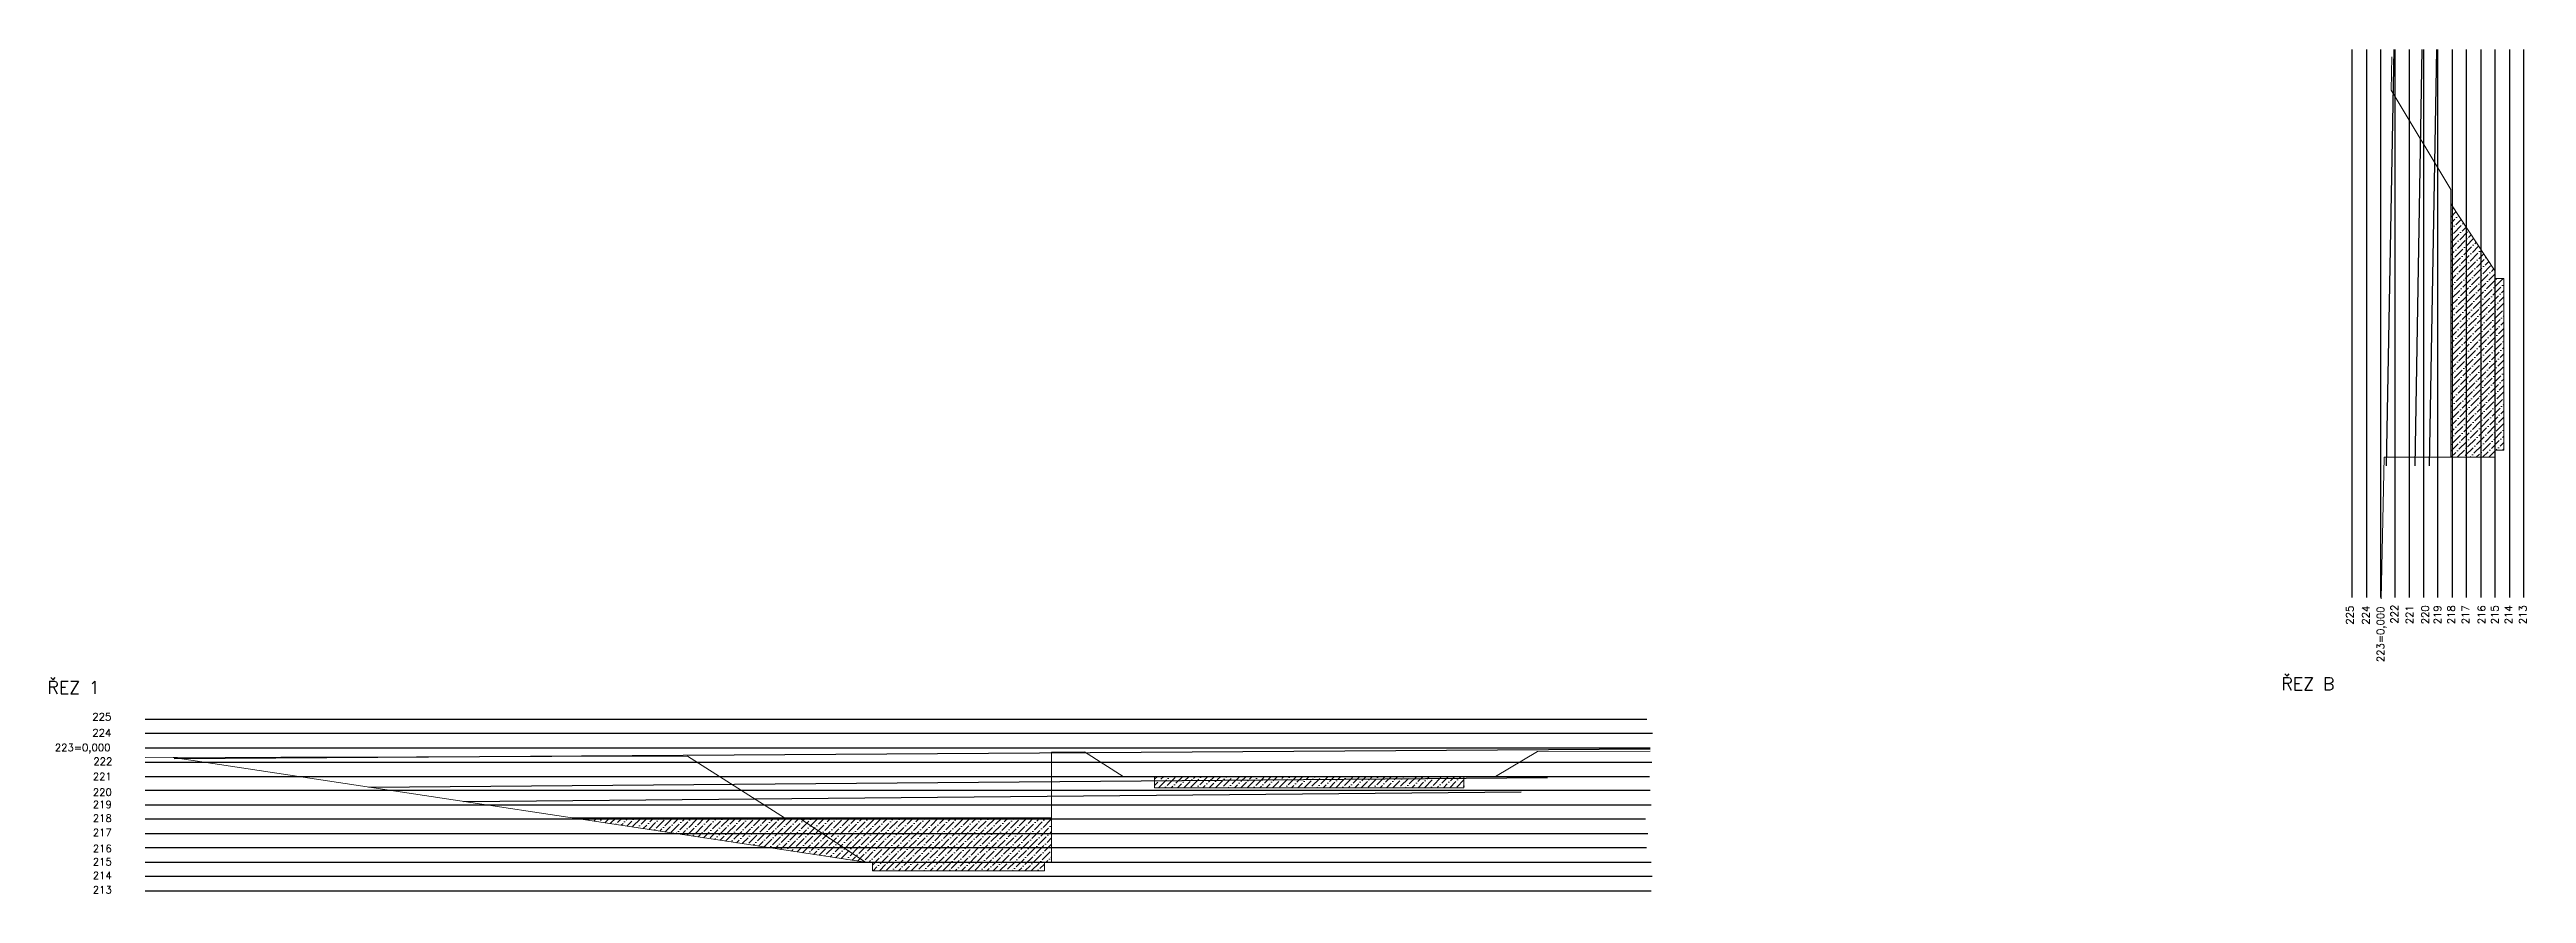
# Model space of a CAD drawing. Header units: millimetres. Extents: x -3518363 to 3223740, y -1530229 to 774657.
# Drawn here: x 587914 to 760901, y 673524 to 732467 of the extents above; entities that cross this region are included whole.
import ezdxf

# ---------------------------------------------------------------- set-up
doc = ezdxf.new("R2010")
doc.units = ezdxf.units.MM
doc.header["$LTSCALE"] = 15
doc.header["$MEASUREMENT"] = 0
doc.linetypes.add('ACAD_ISO10W100', pattern=[18, 12, -3, 0, -3])
doc.layers.add('HRANICE ZEMINY', color=200, linetype='CONTINUOUS')
doc.layers.add('ŘEZ bílá', color=251, linetype='ACAD_ISO10W100')
for name, color, linetype, lineweight in [('HS', 90, 'ACAD_ISO10W100', 15), ('texty', 255, 'CONTINUOUS', 15), ('ŘEZ', 11, 'ACAD_ISO10W100', 15)]:
    doc.layers.add(name, color=color, linetype=linetype, lineweight=lineweight)
doc.styles.add('romans', font='romans.shx')
pattern_1 = [(315, (432361.2, 954516.6), (607.66989, -165.72815), [781.25, -156.25, 0, -156.25])]

msp = doc.modelspace()

# ---------------------------------------------------------------- hatches: boundary and pattern name
at = {"layer": 'HS', "linetype": 'ByBlock', "extrusion": (1.93959e-16, -3.39308e-16, -1)}
h = msp.add_hatch(dxfattribs=at)
h.set_pattern_fill('ANSI36', color=256, scale=2500)
h.set_pattern_definition(pattern_1)
h.paths.add_polyline_path([(-755614.642, 703986.352), (-755613.185, 721686.607), (-755721.185, 721523.287), (-755721.185, 703986.36)])
h.paths.add_polyline_path([(-755721.185, 703986.36), (-755721.185, 721523.287), (-756721.185, 720011.06), (-756721.185, 703986.443)])
h.paths.add_polyline_path([(-756721.185, 703986.443), (-756721.185, 720011.06), (-757721.185, 718498.834), (-757721.185, 703986.525)])
h.paths.add_polyline_path([(-757721.185, 703986.525), (-757721.185, 718498.834), (-758721.185, 716986.607), (-758721.185, 703986.607)])
h.paths.add_polyline_path([(-758721.185, 704486.607), (-758721.185, 716486.607), (-759321.185, 716486.607), (-759321.185, 704486.607)])
h = msp.add_hatch(dxfattribs=at)
h.set_pattern_fill('ANSI36', color=256, scale=2500)
h.set_pattern_definition(pattern_1)
h.paths.add_polyline_path([(-665093.376, 680904.416), (-665093.376, 681704.416), (-686693.376, 681704.416), (-686693.376, 680904.416)])
h = msp.add_hatch(dxfattribs=at)
h.set_pattern_fill('ANSI36', color=256, scale=2500)
h.set_pattern_definition(pattern_1)
h.paths.add_polyline_path([(-625085.376, 678704.416), (-624405.301, 678807.416), (-639244.172, 678807.416), (-640240.542, 678807.416), (-640394.986, 678704.416)])
h.paths.add_polyline_path([(-631688.043, 677704.416), (-625085.376, 678704.416), (-640394.986, 678704.416), (-641894.45, 677704.416)])
h.paths.add_polyline_path([(-638290.709, 676704.416), (-631688.043, 677704.416), (-641894.45, 677704.416), (-643393.913, 676704.416)])
h.paths.add_polyline_path([(-638290.709, 676704.416), (-643393.913, 676704.416), (-644893.376, 675704.416)])
h.paths.add_polyline_path([(-641894.45, 677704.416), (-640394.986, 678704.416), (-657893.376, 678704.416), (-657893.376, 677704.416)])
h.paths.add_polyline_path([(-643393.913, 676704.416), (-641894.45, 677704.416), (-657893.376, 677704.416), (-657893.376, 676704.416)])
h.paths.add_polyline_path([(-640394.986, 678704.416), (-640240.542, 678807.416), (-657893.376, 678807.416), (-657893.376, 678704.416)])
h.paths.add_polyline_path([(-644893.376, 675704.416), (-643393.913, 676704.416), (-657893.376, 676704.416), (-657893.376, 675704.416)])
h.paths.add_polyline_path([(-645393.376, 675104.416), (-645393.376, 675704.416), (-657393.376, 675704.416), (-657393.376, 675104.416)])

# ---------------------------------------------------------------- linework, layer by layer
at = {"layer": 'HRANICE ZEMINY', "linetype": 'ByBlock', "extrusion": (1.93959e-16, -3.39308e-16, -1)}
for p, q in [((751131.185, 703396.607), (751653.003, 732466.607)), ((753131.185, 703396.607), (753627.548, 732466.607)), ((754131.185, 703396.607), (754646.278, 732466.607)), ((596627.134, 682956.607), (699690, 683626.607)), ((610214.908, 680956.607), (692530, 681626.607)), ((616817.575, 679956.607), (690690, 680626.607))]:
    msp.add_line(p, q, dxfattribs=at)
at = {"layer": 'HS', "linetype": 'ByBlock', "extrusion": (1.93959e-16, -3.39308e-16, -1)}
for p, q in [((755613.185, 721686.607), (755614.642, 703986.352)), ((639244.172, 678807.416), (624405.301, 678807.416)), ((640240.542, 678807.416), (657893.376, 678807.416))]:
    msp.add_line(p, q, dxfattribs=at)
at = {"layer": 'ŘEZ', "linetype": 'ByBlock', "extrusion": (1.93959e-16, -3.39308e-16, -1)}
for p, q in [((751492.575, 731967.235), (751441.185, 729625.043)), ((755613.185, 722686.607), (751441.185, 729625.043)), ((755613.185, 721686.607), (755613.185, 722686.607)), ((755613.185, 721686.607), (758721.185, 716986.607)), ((758721.185, 703986.607), (758721.185, 716986.607)), ((759321.185, 716486.607), (758721.185, 716486.607)), ((759321.185, 704486.607), (759321.185, 716486.607)), ((758721.185, 704486.607), (759321.185, 704486.607)), ((750759.014, 694106.654), (750971.182, 703985.969)), ((750971.182, 703985.969), (758721.185, 703986.607)), ((657893.376, 683386.607), (660240.526, 683390.714)), ((657893.376, 683386.607), (657893.376, 675704.416)), ((660193.005, 683420.922), (662893.376, 681704.416)), ((691821.396, 683445.975), (688893.376, 681704.416)), ((691821.396, 683445.975), (699711.185, 683459.781)), ((632457.87, 683104.416), (594601.185, 683009.447)), ((596541.185, 683027.547), (644893.376, 675704.416)), ((639244.172, 678807.416), (632457.87, 683104.416)), ((662893.376, 681704.416), (688893.376, 681704.416)), ((665093.376, 680904.416), (665093.376, 681704.416)), ((686693.376, 681704.416), (686693.376, 680904.416)), ((686693.376, 680904.416), (665093.376, 680904.416)), ((640240.542, 678807.416), (639244.172, 678807.416)), ((640240.542, 678807.416), (644893.376, 675704.416)), ((657893.376, 675704.416), (644893.376, 675704.416)), ((645393.376, 675704.416), (645393.376, 675104.416)), ((657393.376, 675104.416), (645393.376, 675104.416)), ((657393.376, 675704.416), (657393.376, 675104.416))]:
    msp.add_line(p, q, dxfattribs=at)
at = {"layer": 'ŘEZ bílá', "color": 250, "linetype": 'ByBlock', "true_color": 0x1a1a1a, "extrusion": (1.93959e-16, -3.39308e-16, -1)}
for p, q in [((748721.185, 694206.607), (748721.185, 732466.607)), ((749721.185, 732466.607), (749721.185, 694206.607)), ((750721.185, 694206.607), (750721.185, 732466.607)), ((751721.185, 694206.607), (751721.185, 732466.607)), ((752721.185, 694206.607), (752721.185, 732466.607)), ((753721.185, 732466.607), (753721.185, 694206.607)), ((754721.185, 694206.607), (754721.185, 732466.607)), ((755721.185, 732466.607), (755721.185, 694206.607)), ((756721.185, 694206.607), (756721.185, 732466.607)), ((757721.185, 732466.607), (757721.185, 694206.607)), ((758721.185, 694206.607), (758721.185, 732466.607)), ((759721.185, 732466.607), (759721.185, 694206.607)), ((760721.185, 694206.607), (760721.185, 732466.607)), ((594601.185, 685704.416), (699461.185, 685704.416)), ((699861.185, 684704.416), (594601.185, 684704.416)), ((594601.185, 683704.416), (699711.185, 683704.416)), ((594601.185, 682704.416), (699811.185, 682704.416)), ((594601.185, 681704.416), (699661.185, 681704.416)), ((699701.185, 680704.416), (594601.185, 680704.416)), ((594601.185, 679704.416), (699761.185, 679704.416)), ((699371.185, 678704.416), (594601.185, 678704.416)), ((594601.185, 677704.416), (699531.185, 677704.416)), ((699451.185, 676704.416), (594601.185, 676704.416)), ((594601.185, 675704.416), (699761.185, 675704.416)), ((699841.185, 674704.416), (594601.185, 674704.416)), ((594601.185, 673704.416), (699761.185, 673704.416))]:
    msp.add_line(p, q, dxfattribs=at)

# ---------------------------------------------------------------- texts
at = {"layer": 'texty', "ltscale": 20, "extrusion": (1.93959e-16, -3.39308e-16, -1), "style": 'romans', "text_generation_flag": 2}
for s, p in [('225', (-748821.185, 692296.607)), ('224', (-749941.185, 692296.607)), ('223=0,000', (-750971.185, 689676.607)), ('222', (-751931.185, 692366.607)), ('221', (-752991.185, 692326.607)), ('220', (-754091.185, 692326.607)), ('219', (-754941.185, 692326.607)), ('218', (-755901.185, 692326.607)), ('217', (-756901.185, 692326.607)), ('216', (-758021.185, 692326.607)), ('215', (-758941.185, 692326.607)), ('214', (-759901.185, 692326.607)), ('213', (-760901.185, 692326.607))]:
    msp.add_text(s, height=514.897, rotation=270, dxfattribs=at).set_placement(p)
for s, height, p in [('ŘEZ 1', 890.0917, (-587761.185, 687466.607)), ('ŘEZ B', 890.0917, (-743781.185, 687726.607)), ('225', 514.897, (-590906.185, 685604.416)), ('223=0,000', 514.897, (-588286.185, 683454.416)), ('224', 514.897, (-590906.185, 684484.416)), ('221', 514.897, (-590936.185, 681434.416)), ('222', 514.897, (-590976.185, 682494.416)), ('220', 514.897, (-590936.185, 680334.416)), ('219', 514.897, (-590936.185, 679484.416)), ('218', 514.897, (-590936.185, 678524.416)), ('217', 514.897, (-590936.185, 677524.416)), ('216', 514.897, (-590936.185, 676404.416)), ('215', 514.897, (-590936.185, 675484.416)), ('214', 514.897, (-590936.185, 674524.416)), ('213', 514.897, (-590936.185, 673524.416))]:
    msp.add_text(s, height=height, dxfattribs=at).set_placement(p)

doc.saveas('drawing.dxf')
